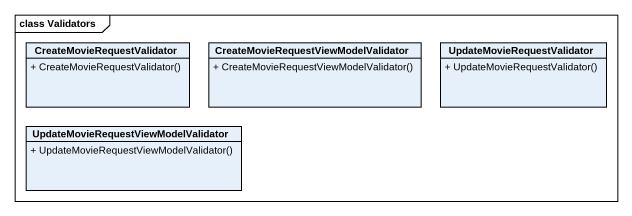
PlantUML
@startuml
mainframe class Validators
hide circle
hide empty members
skinparam classAttributeIconSize 0
class CreateMovieRequestValidator {
  + CreateMovieRequestValidator()
}
class "CreateMovieRequestViewModelValidator" as CreateMovieRequestViewModelV {
  + CreateMovieRequestViewModelValidator()
}
class UpdateMovieRequestValidator {
  + UpdateMovieRequestValidator()
}
class "UpdateMovieRequestViewModelValidator" as UpdateMovieRequestViewModelV {
  + UpdateMovieRequestViewModelValidator()
}
@enduml
